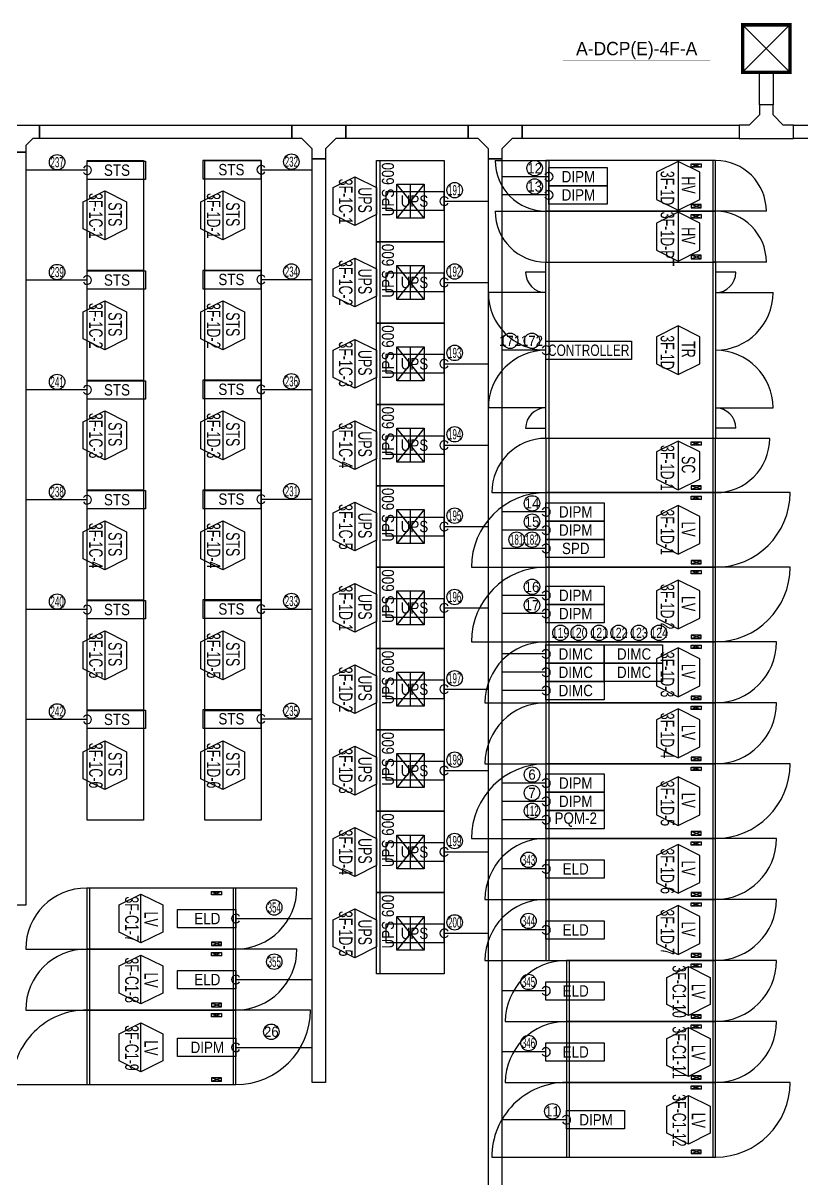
# Model space of a CAD drawing. Header units: millimetres. Extents: x 89450 to 753248, y -530175 to 1209785.
# Drawn here: x 108242 to 119728, y 483883 to 500930 of the extents above; entities that cross this region are included whole.
import ezdxf
from ezdxf.enums import TextEntityAlignment as Align

# ---------------------------------------------------------------- set-up
doc = ezdxf.new("R2010")
doc.units = ezdxf.units.MM
doc.header["$LTSCALE"] = 150
for name, color, linetype in [('------00 Switch Gear', 3, 'Continuous'), ('------00 Switch Gear_Number', 1, 'Continuous'), ('-----29 Indicator', 1, 'Continuous'), ('-----99 EPMS CABLE DUCT', 4, 'Continuous'), ('-----99 EPMS CONDUIT', 4, 'Continuous'), ('-----99 EPMS DEVICE', 3, 'Continuous'), ('-----99 EPMS PNL', 6, 'Continuous')]:
    doc.layers.add(name, color=color, linetype=linetype)
doc.layers.add('NOPLOT', color=191, linetype='Continuous', plot=False)
doc.styles.add('ELEC', font='')
doc.styles.get('ELEC').set_extended_font_data('Dotum')

# ---------------------------------------------------------------- blocks, each defined once
blk = doc.blocks.new('zw$32E')
for p, q in [((100, 0), (0, 0)), ((0, 0), (0, -400)), ((100, -75), (100, 0)), ((175, -150), (100, -75)), ((250, -150), (175, -150)), ((250, -250), (250, -150)), ((100, -325), (175, -250)), ((175, -250), (250, -250)), ((100, -400), (100, -325)), ((0, -400), (100, -400))]:
    blk.add_line(p, q)
blk = doc.blocks.new('STS-R')
at = {"color": 161}
blk.add_lwpolyline([(886994, -128588), (888614, -128588), (888614, -129418), (886994, -129418), (886994, -128588)], dxfattribs=at)
blk = doc.blocks.new('UPS 600kV')
at = {"layer": '------00 Switch Gear', "color": 161}
blk.add_line((800, 850), (-402, 850), dxfattribs=at)
blk.add_lwpolyline([(798, -100), (-402, -100), (-402, 900), (798, 900)], close=True, dxfattribs=at)
at = {"layer": 'NOPLOT', "color": 161}
for p, q in [((-52, 199), (448, 601)), ((448, 199), (-52, 601)), ((-52, 400), (448, 400))]:
    blk.add_line(p, q, dxfattribs=at)
blk.add_lwpolyline([(448, 601), (448, 199), (-52, 199), (-52, 601)], close=True, dxfattribs=at)
at = {"layer": 'NOPLOT', "color": 161, "style": 'ELEC', "width": 0.85}
blk.add_text('UPS 600', height=178.2, dxfattribs=at).set_placement((-26, 731), align=Align.MIDDLE_LEFT)
blk = doc.blocks.new('750X2500')
at = {"layer": '------00 Switch Gear', "color": 161}
for p, q in [((-3250, 750), (-2458, 750)), ((-2460, 750), (-2460, 0)), ((-210, 700), (-360, 650)), ((-360, 700), (-210, 650)), ((-40, 750), (-40, 0)), ((-210, 50), (-360, 100)), ((-360, 50), (-210, 100)), ((750, 0), (-42, 0))]:
    blk.add_line(p, q, dxfattribs=at)
for points in [[(-2500, 750), (-2500, 0), (0, 0), (0, 750)], [(-360, 700), (-210, 700), (-210, 650), (-360, 650)], [(-360, 50), (-210, 50), (-210, 100), (-360, 100)]]:
    blk.add_lwpolyline(points, close=True, dxfattribs=at)
for centre, start, end in [((-2500, 750), 180, 270), ((0, 0), 0, 90)]:
    blk.add_arc(centre, 750, start, end, dxfattribs=at)
blk = doc.blocks.new('800X2500')
at = {"layer": '------00 Switch Gear', "color": 161}
for p, q in [((-2460, 800), (-2460, 0)), ((-210, 750), (-360, 700)), ((-360, 750), (-210, 700)), ((800, 800), (-42, 800)), ((-40, 800), (-40, 0)), ((-3300, 0), (-2458, 0)), ((-210, 50), (-360, 100)), ((-360, 50), (-210, 100))]:
    blk.add_line(p, q, dxfattribs=at)
for points in [[(-2500, 800), (-2500, 0), (0, 0), (0, 800)], [(-360, 750), (-210, 750), (-210, 700), (-360, 700)], [(-360, 50), (-210, 50), (-210, 100), (-360, 100)]]:
    blk.add_lwpolyline(points, close=True, dxfattribs=at)
for centre, start, end in [((-2500, 0), 90, 180), ((0, 800), 270, 0)]:
    blk.add_arc(centre, 800, start, end, dxfattribs=at)
blk = doc.blocks.new('1100X2500')
at = {"layer": '------00 Switch Gear', "color": 161}
for p, q in [((-2460, 1100), (-2460, 0)), ((-210, 1050), (-360, 1000)), ((-360, 1050), (-210, 1000)), ((1100, 1100), (-42, 1100)), ((-40, 1100), (-40, 0)), ((-3600, 0), (-2458, 0)), ((-210, 50), (-360, 100)), ((-360, 50), (-210, 100))]:
    blk.add_line(p, q, dxfattribs=at)
at = {"layer": '------00 Switch Gear', "color": 161, "elevation": 0}
for points in [[(-2500, 1100), (-2500, 0), (0, 0), (0, 1100)], [(-360, 1050), (-210, 1050), (-210, 1000), (-360, 1000)], [(-360, 50), (-210, 50), (-210, 100), (-360, 100)]]:
    blk.add_lwpolyline(points, close=True, dxfattribs=at)
at = {"layer": '------00 Switch Gear', "color": 161}
for centre, start, end in [((-2500, 0), 90, 180), ((0, 1100), 270, 0)]:
    blk.add_arc(centre, 1100, start, end, dxfattribs=at)
blk = doc.blocks.new('900X2500')
at = {"layer": '------00 Switch Gear', "color": 161}
for p, q in [((-2460, 900), (-2460, 0)), ((900, 900), (-42, 900)), ((-40, 900), (-40, 0)), ((-210, 850), (-360, 800)), ((-360, 850), (-210, 800)), ((-3400, 0), (-2458, 0)), ((-210, 50), (-360, 100)), ((-360, 50), (-210, 100))]:
    blk.add_line(p, q, dxfattribs=at)
at = {"layer": '------00 Switch Gear', "color": 161, "elevation": 0}
for points in [[(-2500, 900), (-2500, 0), (0, 0), (0, 900)], [(-360, 850), (-210, 850), (-210, 800), (-360, 800)], [(-360, 50), (-210, 50), (-210, 100), (-360, 100)]]:
    blk.add_lwpolyline(points, close=True, dxfattribs=at)
at = {"layer": '------00 Switch Gear', "color": 161}
for centre, start, end in [((-2500, 0), 90, 180), ((0, 900), 270, 0)]:
    blk.add_arc(centre, 900, start, end, dxfattribs=at)
blk = doc.blocks.new('1100x2200')
at = {"layer": '------00 Switch Gear', "color": 161}
for p, q in [((-2160, 0), (-2160, 1100)), ((-1990, 1050), (-1840, 1000)), ((-1840, 1050), (-1990, 1000)), ((1100, 1100), (-42, 1100)), ((-40, 0), (-40, 1100)), ((-3300, 0), (-2158, 0)), ((-1990, 50), (-1840, 100)), ((-1840, 50), (-1990, 100))]:
    blk.add_line(p, q, dxfattribs=at)
at = {"layer": '------00 Switch Gear', "color": 161, "elevation": 0}
for points in [[(0, 0), (0, 1100), (-2200, 1100), (-2200, 0)], [(-1840, 1050), (-1990, 1050), (-1990, 1000), (-1840, 1000)], [(-1840, 50), (-1990, 50), (-1990, 100), (-1840, 100)]]:
    blk.add_lwpolyline(points, close=True, dxfattribs=at)
at = {"layer": '------00 Switch Gear', "color": 161}
for centre, start, end in [((-2200, 0), 90, 180), ((0, 1100), 270, 0)]:
    blk.add_arc(centre, 1100, start, end, dxfattribs=at)
blk = doc.blocks.new('900x2200')
at = {"layer": '------00 Switch Gear', "color": 161}
for p, q in [((-2160, 900), (-2160, 0)), ((900, 900), (-42, 900)), ((-40, 900), (-40, 0)), ((-210, 850), (-360, 800)), ((-360, 850), (-210, 800)), ((-3100, 0), (-2158, 0)), ((-210, 50), (-360, 100)), ((-360, 50), (-210, 100))]:
    blk.add_line(p, q, dxfattribs=at)
for points in [[(-2200, 900), (-2200, 0), (0, 0), (0, 900)], [(-360, 850), (-210, 850), (-210, 800), (-360, 800)], [(-360, 50), (-210, 50), (-210, 100), (-360, 100)]]:
    blk.add_lwpolyline(points, close=True, dxfattribs=at)
for centre, start, end in [((-2200, 0), 90, 180), ((0, 900), 270, 0)]:
    blk.add_arc(centre, 900, start, end, dxfattribs=at)

msp = doc.modelspace()

# ---------------------------------------------------------------- linework, layer by layer
at = {"layer": '------00 Switch Gear', "color": 161}
for p, q in [((115994, 497405), (115994, 494805)), ((118414, 497405), (118414, 494805)), ((115954, 497255), (115654, 497255)), ((118754, 497255), (118454, 497255)), ((115954, 496955), (115104, 496955)), ((118454, 496955), (119304, 496955)), ((115954, 495255), (115104, 495255)), ((118454, 495255), (119304, 495255)), ((115654, 494955), (115954, 494955)), ((118754, 494955), (118454, 494955))]:
    msp.add_line(p, q, dxfattribs=at)
at = {"layer": '------00 Switch Gear', "color": 161, "elevation": 0}
msp.add_lwpolyline([(118454, 497405), (118454, 494805), (115954, 494805), (115954, 497405)], close=True, dxfattribs=at)
at = {"layer": '------00 Switch Gear', "color": 161}
for centre, radius, start, end in [((115954, 497255), 300, 180, 270), ((118454, 497255), 300, 270, 0), ((115954, 496955), 850, 180, 270), ((118454, 496955), 850, 270, 0), ((115954, 495255), 850, 90, 180), ((118454, 495255), 850, 0, 90), ((115954, 494955), 300, 90, 180), ((118454, 494955), 300, 0, 90)]:
    msp.add_arc(centre, radius, start, end, dxfattribs=at)
at = {"layer": '------00 Switch Gear_Number', "color": 1, "elevation": 0}
for points in [[(117904, 498890), (117904, 498170), (118224, 498330), (118224, 498730), (117904, 498890), (117584, 498730), (117584, 498330), (117904, 498170)], [(113134, 498665), (113134, 497945), (112814, 498105), (112814, 498505), (113134, 498665), (113454, 498505), (113454, 498105), (113134, 497945)], [(109448, 498454), (109448, 497734), (109128, 497894), (109128, 498294), (109448, 498454), (109768, 498294), (109768, 497894), (109448, 497734)], [(111185, 498454), (111185, 497734), (110865, 497894), (110865, 498294), (111185, 498454), (111505, 498294), (111505, 497894), (111185, 497734)], [(117904, 498140), (117904, 497420), (118224, 497580), (118224, 497980), (117904, 498140), (117584, 497980), (117584, 497580), (117904, 497420)], [(113134, 497465), (113134, 496745), (112814, 496905), (112814, 497305), (113134, 497465), (113454, 497305), (113454, 496905), (113134, 496745)], [(109448, 496832), (109448, 496112), (109128, 496272), (109128, 496672), (109448, 496832), (109768, 496672), (109768, 496272), (109448, 496112)], [(111185, 496832), (111185, 496112), (110865, 496272), (110865, 496672), (111185, 496832), (111505, 496672), (111505, 496272), (111185, 496112)], [(117904, 496465), (117904, 495745), (118224, 495905), (118224, 496305), (117904, 496465), (117584, 496305), (117584, 495905), (117904, 495745)], [(113134, 496265), (113134, 495545), (112814, 495705), (112814, 496105), (113134, 496265), (113454, 496105), (113454, 495705), (113134, 495545)], [(109448, 495210), (109448, 494490), (109128, 494650), (109128, 495050), (109448, 495210), (109768, 495050), (109768, 494650), (109448, 494490)], [(111185, 495210), (111185, 494490), (110865, 494650), (110865, 495050), (111185, 495210), (111505, 495050), (111505, 494650), (111185, 494490)], [(113134, 495065), (113134, 494345), (112814, 494505), (112814, 494905), (113134, 495065), (113454, 494905), (113454, 494505), (113134, 494345)], [(117904, 494765), (117904, 494045), (118224, 494205), (118224, 494605), (117904, 494765), (117584, 494605), (117584, 494205), (117904, 494045)], [(113134, 493865), (113134, 493145), (112814, 493305), (112814, 493705), (113134, 493865), (113454, 493705), (113454, 493305), (113134, 493145)], [(117904, 493815), (117904, 493095), (118224, 493255), (118224, 493655), (117904, 493815), (117584, 493655), (117584, 493255), (117904, 493095)], [(109448, 493588), (109448, 492868), (109128, 493028), (109128, 493428), (109448, 493588), (109768, 493428), (109768, 493028), (109448, 492868)], [(111185, 493588), (111185, 492868), (110865, 493028), (110865, 493428), (111185, 493588), (111505, 493428), (111505, 493028), (111185, 492868)], [(113134, 492665), (113134, 491945), (112814, 492105), (112814, 492505), (113134, 492665), (113454, 492505), (113454, 492105), (113134, 491945)], [(117904, 492715), (117904, 491995), (118224, 492155), (118224, 492555), (117904, 492715), (117584, 492555), (117584, 492155), (117904, 491995)], [(109448, 491966), (109448, 491246), (109128, 491406), (109128, 491806), (109448, 491966), (109768, 491806), (109768, 491406), (109448, 491246)], [(111185, 491966), (111185, 491246), (110865, 491406), (110865, 491806), (111185, 491966), (111505, 491806), (111505, 491406), (111185, 491246)], [(117904, 491715), (117904, 490995), (118224, 491155), (118224, 491555), (117904, 491715), (117584, 491555), (117584, 491155), (117904, 490995)], [(113134, 491465), (113134, 490745), (112814, 490905), (112814, 491305), (113134, 491465), (113454, 491305), (113454, 490905), (113134, 490745)], [(117904, 490815), (117904, 490095), (118224, 490255), (118224, 490655), (117904, 490815), (117584, 490655), (117584, 490255), (117904, 490095)], [(109448, 490344), (109448, 489624), (109128, 489784), (109128, 490184), (109448, 490344), (109768, 490184), (109768, 489784), (109448, 489624)], [(111185, 490344), (111185, 489624), (110865, 489784), (110865, 490184), (111185, 490344), (111505, 490184), (111505, 489784), (111185, 489624)], [(113134, 490265), (113134, 489545), (112814, 489705), (112814, 490105), (113134, 490265), (113454, 490105), (113454, 489705), (113134, 489545)], [(117904, 489815), (117904, 489095), (118224, 489255), (118224, 489655), (117904, 489815), (117584, 489655), (117584, 489255), (117904, 489095)], [(113134, 489065), (113134, 488345), (112814, 488505), (112814, 488905), (113134, 489065), (113454, 488905), (113454, 488505), (113134, 488345)], [(117904, 488815), (117904, 488095), (118224, 488255), (118224, 488655), (117904, 488815), (117584, 488655), (117584, 488255), (117904, 488095)], [(117904, 487915), (117904, 487195), (118224, 487355), (118224, 487755), (117904, 487915), (117584, 487755), (117584, 487355), (117904, 487195)], [(113134, 487865), (113134, 487145), (112814, 487305), (112814, 487705), (113134, 487865), (113454, 487705), (113454, 487305), (113134, 487145)]]:
    msp.add_lwpolyline(points, dxfattribs=at)
at = {"layer": '------00 Switch Gear_Number', "elevation": 0}
for points in [[(109980, 487363), (109980, 488083), (110300, 487923), (110300, 487523), (109980, 487363), (109660, 487523), (109660, 487923), (109980, 488083)], [(109980, 486463), (109980, 487183), (110300, 487023), (110300, 486623), (109980, 486463), (109660, 486623), (109660, 487023), (109980, 487183)], [(109980, 485463), (109980, 486183), (110300, 486023), (110300, 485623), (109980, 485463), (109660, 485623), (109660, 486023), (109980, 486183)]]:
    msp.add_lwpolyline(points, dxfattribs=at)
at = {"layer": '------00 Switch Gear_Number'}
for points in [[(118054, 486295), (118054, 487015), (118374, 486855), (118374, 486455), (118054, 486295), (117734, 486455), (117734, 486855), (118054, 487015)], [(118054, 485395), (118054, 486115), (118374, 485955), (118374, 485555), (118054, 485395), (117734, 485555), (117734, 485955), (118054, 486115)], [(118054, 484395), (118054, 485115), (118374, 484955), (118374, 484555), (118054, 484395), (117734, 484555), (117734, 484955), (118054, 485115)]]:
    msp.add_lwpolyline(points, dxfattribs=at)
at = {"layer": '-----29 Indicator'}
for centre in [(108743, 498878, 0), (112198, 498886, 0), (115787, 498790, 0), (115787, 498520, 0), (114607, 498466, 0), (108743, 497258, 0), (112198, 497266, 0), (114607, 497266, 0), (115425, 496244, 0), (115747, 496244, 0), (114607, 496066, 0), (108743, 495638, 0), (112198, 495646, 0), (114607, 494866, 0), (108743, 494018, 0), (112198, 494026, 0), (115748, 493846, 0), (114607, 493666, 0), (115748, 493576, 0), (115521, 493312, 0), (115748, 493312, 0), (115748, 492615, 0), (108743, 492398, 0), (112198, 492406, 0), (114607, 492466, 0), (115748, 492345, 0), (116168, 491937, 0), (116437, 491937, 0), (116739, 491937, 0), (117026, 491937, 0), (117325, 491937, 0), (117622, 491937, 0), (114607, 491266, 0), (108743, 490778, 0), (112198, 490786, 0), (114607, 490066, 0), (115748, 489846, 0), (115748, 489576, 0), (115748, 489312, 0), (114607, 488866, 0), (115696, 488588, 0), (111946, 487886, 0), (114607, 487666, 0), (115696, 487688, 0), (111946, 487086, 0), (115696, 486788, 0), (111902, 486053, 0), (115696, 485888, 0), (116048, 484880, 0)]:
    msp.add_circle(centre, 114, dxfattribs=at)
at = {"layer": '-----99 EPMS CABLE DUCT', "elevation": 0}
for points in [[(119103, 500205), (119303, 500205), (119303, 499727), (119103, 499727)], [(108483, 499427), (112204, 499427), (112204, 499227), (108483, 499227)], [(113004, 499427), (114804, 499427), (114804, 499227), (113004, 499227)], [(115604, 499427), (118803, 499427), (118803, 499227), (115604, 499227)], [(119603, 499427), (124154, 499427), (124154, 499227), (119603, 499227)], [(108083, 499027), (108283, 499027), (108283, 487921), (108083, 487921)], [(112504, 498927), (112704, 498927), (112704, 485307), (112504, 485307)], [(115104, 498927), (115304, 498927), (115304, 482507), (115104, 482507)]]:
    msp.add_lwpolyline(points, close=True, dxfattribs=at)
msp.add_lwpolyline([(108283, 499027), (108083, 499027), (108083, 499427), (108483, 499427), (108483, 499227), (108383, 499227), (108283, 499127), (108283, 499027)], dxfattribs=at)
at = {"layer": '-----99 EPMS CONDUIT'}
for p, q in [((109187, 498760), (108283, 498760)), ((111754, 498768), (112504, 498768)), ((115994, 498665), (115304, 498665)), ((114454, 498305), (115104, 498305)), ((115994, 498395), (115304, 498395)), ((109187, 497140), (108283, 497140)), ((111754, 497148), (112504, 497148)), ((114454, 497105), (115104, 497105)), ((115954, 496105), (115304, 496105, 0)), ((114454, 495905), (115104, 495905)), ((109187, 495520), (108283, 495520)), ((111754, 495528), (112504, 495528)), ((114454, 494705), (115104, 494705)), ((109187, 493900), (108283, 493900)), ((111754, 493908), (112504, 493908)), ((115954, 493721), (115305, 493721)), ((114454, 493505), (115104, 493505)), ((115954, 493451), (115305, 493451)), ((115954, 493181), (115305, 493181)), ((115954, 492490), (115304, 492490)), ((109187, 492280), (108283, 492280)), ((111754, 492288), (112504, 492288)), ((114454, 492305), (115104, 492305)), ((115954, 492220), (115304, 492220)), ((115954, 491625), (115304, 491625)), ((115954, 491355), (115304, 491355)), ((114454, 491105), (115104, 491105)), ((115954, 491085), (115304, 491085)), ((109187, 490660), (108283, 490660)), ((111754, 490668), (112504, 490668)), ((114454, 489905), (115104, 489905)), ((115954, 489721), (115305, 489721)), ((115954, 489451), (115305, 489451)), ((115954, 489181), (115305, 489181)), ((114454, 488705), (115104, 488705)), ((115954, 488455), (115304, 488455)), ((111380, 487723), (112504, 487723)), ((115954, 487555), (115304, 487555)), ((114454, 487505), (115104, 487505)), ((111380, 486823), (112504, 486823)), ((115954, 486655), (115304, 486655)), ((111380, 485823), (112504, 485823)), ((115954, 485755), (115304, 485755)), ((116254, 484755), (115304, 484755))]:
    msp.add_line(p, q, dxfattribs=at)
for centre, start, end in [((109187, 498760), 210, 150), ((111754, 498768), 30, 330), ((115994, 498665), 210, 150), ((115994, 498395), 210, 150), ((114454, 498305), 30, 330), ((109187, 497140), 210, 150), ((111754, 497148), 30, 330), ((114454, 497105), 30, 330), ((115954, 496105), 210, 150), ((114454, 495905), 30, 330), ((109187, 495520), 210, 150), ((111754, 495528), 30, 330), ((114454, 494705), 30, 330), ((109187, 493900), 210, 150), ((111754, 493908), 30, 330), ((115954, 493721), 210, 150), ((114454, 493505), 30, 330), ((115954, 493451), 210, 150), ((115954, 493181), 210, 150), ((115954, 492490), 210, 150), ((109187, 492280), 210, 150), ((111754, 492288), 30, 330), ((114454, 492305), 30, 330), ((115954, 492220), 210, 150), ((115954, 491625), 210, 150), ((115954, 491355), 210, 150), ((114454, 491105), 30, 330), ((115954, 491085), 210, 150), ((109187, 490660), 210, 150), ((111754, 490668), 30, 330), ((114454, 489905), 30, 330), ((115954, 489721), 210, 150), ((115954, 489451), 210, 150), ((115954, 489181), 210, 150), ((114454, 488705), 30, 330), ((115954, 488455), 210, 150), ((111380, 487723), 30, 330), ((114454, 487505), 30, 330), ((115954, 487555), 210, 150), ((111380, 486823), 30, 330), ((115954, 486655), 210, 150), ((111380, 485823), 30, 330), ((115954, 485755), 210, 150), ((116254, 484755), 210, 150)]:
    msp.add_arc(centre, 63.8, start, end, dxfattribs=at)
at = {"layer": '-----99 EPMS DEVICE', "elevation": 0}
for points in [[(109187, 498895), (110047, 498895), (110047, 498625), (109187, 498625)], [(111754, 498903), (110893, 498903), (110893, 498633), (111754, 498633)], [(115994, 498800), (116854, 498800), (116854, 498530), (115994, 498530)], [(115994, 498530), (116854, 498530), (116854, 498260), (115994, 498260)], [(114454, 498440), (113593, 498440), (113593, 498170), (114454, 498170)], [(109187, 497275), (110047, 497275), (110047, 497005), (109187, 497005)], [(111754, 497283), (110893, 497283), (110893, 497013), (111754, 497013)], [(114454, 497240), (113593, 497240), (113593, 496970), (114454, 496970)], [(115954, 496240), (117214, 496240), (117214, 495970), (115954, 495970)], [(114454, 496040), (113593, 496040), (113593, 495770), (114454, 495770)], [(109187, 495655), (110047, 495655), (110047, 495385), (109187, 495385)], [(111754, 495663), (110893, 495663), (110893, 495393), (111754, 495393)], [(114454, 494840), (113593, 494840), (113593, 494570), (114454, 494570)], [(109187, 494035), (110047, 494035), (110047, 493765), (109187, 493765)], [(111754, 494043), (110893, 494043), (110893, 493773), (111754, 493773)], [(115954, 493856), (116814, 493856), (116814, 493586), (115954, 493586)], [(114454, 493640), (113593, 493640), (113593, 493370), (114454, 493370)], [(115954, 493586), (116814, 493586), (116814, 493316), (115954, 493316)], [(115954, 493316), (116814, 493316), (116814, 493047), (115954, 493047)], [(115954, 492625), (116814, 492625), (116814, 492355), (115954, 492355)], [(109187, 492415), (110047, 492415), (110047, 492145), (109187, 492145)], [(111754, 492423), (110893, 492423), (110893, 492153), (111754, 492153)], [(114454, 492440), (113593, 492440), (113593, 492170), (114454, 492170)], [(115954, 492355), (116814, 492355), (116814, 492085), (115954, 492085)], [(115954, 491760), (116814, 491760), (116814, 491490), (115954, 491490)], [(116814, 491760), (117674, 491760), (117674, 491490), (116814, 491490)], [(115954, 491490), (116814, 491490), (116814, 491220), (115954, 491220)], [(116814, 491490), (117674, 491490), (117674, 491220), (116814, 491220)], [(114454, 491240), (113593, 491240), (113593, 490970), (114454, 490970)], [(115954, 491220), (116814, 491220), (116814, 490951), (115954, 490951)], [(109187, 490795), (110047, 490795), (110047, 490525), (109187, 490525)], [(111754, 490803), (110893, 490803), (110893, 490533), (111754, 490533)], [(114454, 490040), (113593, 490040), (113593, 489770), (114454, 489770)], [(115954, 489856), (116814, 489856), (116814, 489586), (115954, 489586)], [(115954, 489586), (116814, 489586), (116814, 489316), (115954, 489316)], [(115954, 489316), (116814, 489316), (116814, 489047), (115954, 489047)], [(114454, 488840), (113593, 488840), (113593, 488570), (114454, 488570)], [(114454, 487640), (113593, 487640), (113593, 487370), (114454, 487370)], [(110519, 485958), (111380, 485958), (111380, 485688), (110519, 485688)]]:
    msp.add_lwpolyline(points, close=True, dxfattribs=at)
at = {"layer": '-----99 EPMS DEVICE', "color": 2, "elevation": 0}
for points in [[(115954, 488590), (116814, 488590), (116814, 488320), (115954, 488320)], [(110519, 487858), (111380, 487858), (111380, 487588), (110519, 487588)], [(115954, 487690), (116814, 487690), (116814, 487420), (115954, 487420)], [(110519, 486958), (111380, 486958), (111380, 486688), (110519, 486688)]]:
    msp.add_lwpolyline(points, close=True, dxfattribs=at)
at = {"layer": '-----99 EPMS DEVICE', "color": 2}
for points in [[(115954, 486790), (116814, 486790), (116814, 486520), (115954, 486520)], [(115954, 485890), (116814, 485890), (116814, 485620), (115954, 485620)]]:
    msp.add_lwpolyline(points, close=True, dxfattribs=at)
at = {"layer": '-----99 EPMS DEVICE'}
msp.add_lwpolyline([(116254, 484890), (117114, 484890), (117114, 484620), (116254, 484620)], close=True, dxfattribs=at)
at = {"layer": '-----99 EPMS PNL'}
for p, q in [((118853, 500905), (119553, 500205)), ((118853, 500205), (119553, 500905))]:
    msp.add_line(p, q, dxfattribs=at)
at = {"layer": '-----99 EPMS PNL', "const_width": 50, "elevation": 0}
msp.add_lwpolyline([(118853, 500905), (119553, 500905), (119553, 500205), (118853, 500205)], close=True, dxfattribs=at)
at = {"layer": '-----99 EPMS PNL', "const_width": 1}
msp.add_lwpolyline([(116206, 500374), (116206, 500735), (118377, 500735), (118377, 500374)], close=True, dxfattribs=at)

# ---------------------------------------------------------------- block references
at = {"layer": '------00 Switch Gear'}
for name, p, rotation in [('STS-R', (-19401, -389711), 90), ('STS-R', (-17664, -389711), 90), ('UPS 600kV', (114354, 498107), 90), ('UPS 600kV', (114354, 496907), 90), ('STS-R', (-19401, -391333), 90), ('STS-R', (-17664, -391333), 90), ('UPS 600kV', (114354, 495707), 90), ('STS-R', (-19401, -392955), 90), ('STS-R', (-17664, -392955), 90), ('UPS 600kV', (114354, 494507), 90), ('STS-R', (-19401, -394577), 90), ('STS-R', (-17664, -394577), 90), ('UPS 600kV', (114354, 493307), 90), ('UPS 600kV', (114354, 492107), 90), ('STS-R', (-19401, -396199), 90), ('STS-R', (-17664, -396199), 90), ('UPS 600kV', (114354, 490907), 90), ('STS-R', (-19401, -397821), 90), ('STS-R', (-17664, -397821), 90), ('UPS 600kV', (114354, 489707), 90), ('UPS 600kV', (114354, 488507), 90), ('UPS 600kV', (114354, 487307), 90), ('1100x2200', (109180, 486373, 0), 180), ('1100x2200', (116254, 485305), 180)]:
    msp.add_blockref(name, p, dxfattribs=dict(at, rotation=rotation))
for name, p in [('750X2500', (118454, 498155)), ('750X2500', (118454, 497405)), ('800X2500', (118454, 494005)), ('1100X2500', (118454, 492905)), ('1100X2500', (118454, 491805)), ('900X2500', (118454, 490905)), ('900X2500', (118454, 490005)), ('1100X2500', (118454, 488905)), ('900X2500', (118454, 488005)), ('900x2200', (111380, 487273)), ('900X2500', (118454, 487105)), ('900x2200', (111380, 486373)), ('900x2200', (118454, 486205)), ('900x2200', (118454, 485305))]:
    msp.add_blockref(name, p, dxfattribs=at)
at = {"layer": '-----99 EPMS CABLE DUCT'}
for p, xscale, yscale, zscale, rotation in [((118803, 499227), 1.999999999999999, 1.999999999999999, 1.999999999999999, 89.99999999999258), ((112204, 499427), -2, 2, 2, 89.99999999999977), ((114804, 499427), -2, 2, 2, 89.99999999999977)]:
    msp.add_blockref('zw$32E', p, dxfattribs=dict(at, xscale=xscale, yscale=yscale, zscale=zscale, rotation=rotation))

# ---------------------------------------------------------------- texts
at = {"layer": '------00 Switch Gear_Number', "color": 0, "style": 'ELEC', "width": 0.7}
for s, p in [('3F-1C-1', (113000, 498300)), ('3F-1D', (117745, 498497)), ('HV', (118055, 498542)), ('UPS', (113285, 498321)), ('3F-1C-1', (109315, 498089)), ('3F-1D-1', (111052, 498089)), ('STS', (109599, 498110)), ('STS', (111336, 498110)), ('3F-1D-PT', (117745, 497747)), ('HV', (118055, 497792)), ('3F-1C-2', (113000, 497100)), ('UPS', (113285, 497121)), ('3F-1C-2', (109315, 496467)), ('3F-1D-2', (111052, 496467)), ('STS', (109599, 496488)), ('STS', (111336, 496488)), ('3F-1D', (117745, 496072)), ('3F-1C-3', (113000, 495900)), ('UPS', (113285, 495921)), ('TR', (118055, 496117)), ('3F-1C-3', (109315, 494845)), ('3F-1D-3', (111052, 494845)), ('STS', (109599, 494866)), ('STS', (111336, 494866)), ('3F-1C-4', (113000, 494700)), ('UPS', (113285, 494721)), ('3F-1D-1', (117745, 494372)), ('SC', (118055, 494417)), ('3F-1C-5', (113000, 493500)), ('UPS', (113285, 493521)), ('3F-1D-1', (117745, 493422)), ('3F-1C-4', (109315, 493223)), ('3F-1D-4', (111052, 493223)), ('LV', (118055, 493467)), ('STS', (109599, 493244)), ('STS', (111336, 493244)), ('3F-1D-1', (113000, 492300)), ('UPS', (113285, 492321)), ('3F-1D-2', (117745, 492322)), ('LV', (118055, 492367)), ('3F-1C-5', (109315, 491601)), ('3F-1D-5', (111052, 491601)), ('STS', (109599, 491622)), ('STS', (111336, 491622)), ('3F-1D-3', (117745, 491322)), ('3F-1D-2', (113000, 491100)), ('UPS', (113285, 491121)), ('LV', (118055, 491367)), ('3F-1D-4', (117745, 490422)), ('LV', (118055, 490467)), ('3F-1C-6', (109315, 489979)), ('3F-1D-6', (111052, 489979)), ('STS', (109599, 490000)), ('STS', (111336, 490000)), ('3F-1D-3', (113000, 489900)), ('UPS', (113285, 489921)), ('3F-1D-5', (117745, 489422)), ('LV', (118055, 489467)), ('3F-1D-4', (113000, 488700)), ('UPS', (113285, 488721)), ('3F-1D-6', (117745, 488422)), ('LV', (118055, 488467)), ('3F-C1-7', (109846, 487714)), ('LV', (110131, 487714)), ('3F-1D-5', (113000, 487500)), ('3F-1D-7', (117745, 487522)), ('UPS', (113285, 487521)), ('LV', (118055, 487567)), ('3F-C1-8', (109846, 486814)), ('LV', (110131, 486814)), ('3F-C1-10', (117920, 486646)), ('LV', (118205, 486646)), ('3F-C1-9', (109846, 485814)), ('3F-C1-11', (117920, 485746)), ('LV', (110131, 485814)), ('LV', (118205, 485746)), ('3F-C1-12', (117920, 484746)), ('LV', (118205, 484746))]:
    msp.add_text(s, height=200, rotation=270, dxfattribs=at).set_placement(p, align=Align.MIDDLE_CENTER)
at = {"layer": '-----29 Indicator', "style": 'ELEC', "width": 0.6}
for s, p in [('237', (108743, 498878, 0)), ('239', (108743, 497258, 0)), ('241', (108743, 495638, 0)), ('238', (108743, 494018, 0)), ('240', (108743, 492398, 0)), ('242', (108743, 490778, 0)), ('354', (111946, 487886, 0)), ('355', (111946, 487086, 0))]:
    msp.add_text(s, height=150, rotation=360, dxfattribs=at).set_placement(p, align=Align.MIDDLE_CENTER)
at = {"layer": '-----29 Indicator', "style": 'ELEC'}
for s, width, p in [('232', 0.6, (112198, 498886, 0)), ('191', 0.6, (114607, 498466, 0)), ('234', 0.6, (112198, 497266, 0)), ('192', 0.6, (114607, 497266, 0)), ('193', 0.6, (114607, 496066, 0)), ('236', 0.6, (112198, 495646, 0)), ('194', 0.6, (114607, 494866, 0)), ('231', 0.6, (112198, 494026, 0)), ('195', 0.6, (114607, 493666, 0)), ('181', 0.6, (115521, 493312, 0)), ('182', 0.6, (115748, 493312, 0)), ('196', 0.6, (114607, 492466, 0)), ('233', 0.6, (112198, 492406, 0)), ('119', 0.8, (116168, 491937, 0)), ('120', 0.8, (116437, 491937, 0)), ('121', 0.8, (116739, 491937, 0)), ('122', 0.8, (117026, 491937, 0)), ('123', 0.8, (117325, 491937, 0)), ('124', 0.8, (117622, 491937, 0)), ('197', 0.6, (114607, 491266, 0)), ('235', 0.6, (112198, 490786, 0)), ('198', 0.6, (114607, 490066, 0)), ('112', 0.6, (115748, 489312, 0)), ('199', 0.6, (114607, 488866, 0)), ('343', 0.6, (115696, 488588, 0)), ('200', 0.6, (114607, 487666, 0)), ('344', 0.6, (115696, 487688, 0)), ('345', 0.6, (115696, 486788, 0)), ('346', 0.6, (115696, 485888, 0))]:
    msp.add_text(s, height=150, dxfattribs=dict(at, width=width)).set_placement(p, align=Align.MIDDLE_CENTER)
for s, p in [('12', (115787, 498790, 0)), ('13', (115787, 498520, 0)), ('171', (115425, 496244, 0)), ('172', (115747, 496244, 0)), ('14', (115748, 493846, 0)), ('15', (115748, 493576, 0)), ('16', (115748, 492615, 0)), ('17', (115748, 492345, 0)), ('6', (115748, 489846, 0)), ('7', (115748, 489576, 0)), ('11', (116048, 484880, 0))]:
    msp.add_text(s, height=150, dxfattribs=at).set_placement(p, align=Align.MIDDLE_CENTER)
msp.add_text('26', height=150, rotation=360, dxfattribs=at).set_placement((111902, 486053, 0), align=Align.MIDDLE_CENTER)
at = {"layer": '-----99 EPMS DEVICE', "style": 'ELEC', "width": 0.9}
for s, p in [('STS', (109626, 498761)), ('STS', (109626, 497141)), ('STS', (109626, 495521)), ('STS', (109626, 493901)), ('STS', (109626, 492281)), ('STS', (109626, 490661)), ('DIPM', (110959, 485823))]:
    msp.add_text(s, height=168, rotation=360, dxfattribs=at).set_placement(p, align=Align.MIDDLE)
for s, p in [('STS', (111314, 498769)), ('DIPM', (116433, 498665)), ('DIPM', (116433, 498396)), ('UPS', (114014, 498305)), ('STS', (111314, 497149)), ('UPS', (114014, 497105)), ('UPS', (114014, 495905)), ('STS', (111314, 495529)), ('UPS', (114014, 494705)), ('STS', (111314, 493909)), ('DIPM', (116393, 493721)), ('UPS', (114014, 493505)), ('DIPM', (116393, 493452)), ('SPD', (116393, 493182)), ('DIPM', (116393, 492490)), ('STS', (111314, 492289)), ('UPS', (114014, 492305)), ('DIPM', (116393, 492221)), ('DIMC', (116393, 491625)), ('DIMC', (117253, 491625)), ('DIMC', (116393, 491355)), ('DIMC', (117253, 491355)), ('UPS', (114014, 491105)), ('DIMC', (116393, 491086)), ('STS', (111314, 490669)), ('UPS', (114014, 489905)), ('DIPM', (116393, 489721)), ('DIPM', (116393, 489452)), ('PQM-2', (116393, 489182)), ('UPS', (114014, 488705)), ('UPS', (114014, 487505)), ('DIPM', (116693, 484755))]:
    msp.add_text(s, height=168, dxfattribs=at).set_placement(p, align=Align.MIDDLE)
at = {"layer": '-----99 EPMS DEVICE', "style": 'ELEC', "width": 0.8}
msp.add_text('CONTROLLER', height=168, dxfattribs=at).set_placement((116584, 496105), align=Align.MIDDLE_CENTER)
at = {"layer": '-----99 EPMS DEVICE', "color": 2, "style": 'ELEC', "width": 0.9}
for p in [(116393, 488455), (116393, 487555), (116393, 486655), (116393, 485755)]:
    msp.add_text('ELD', height=168, dxfattribs=at).set_placement(p, align=Align.MIDDLE)
for p in [(110959, 487723), (110959, 486823)]:
    msp.add_text('ELD', height=168, rotation=360, dxfattribs=at).set_placement(p, align=Align.MIDDLE)
at = {"layer": '-----99 EPMS PNL', "style": 'ELEC'}
msp.add_text('A-DCP(E)-4F-A', height=196.83, dxfattribs=at).set_placement((117292, 500555), align=Align.MIDDLE_CENTER)

doc.saveas('drawing.dxf')
